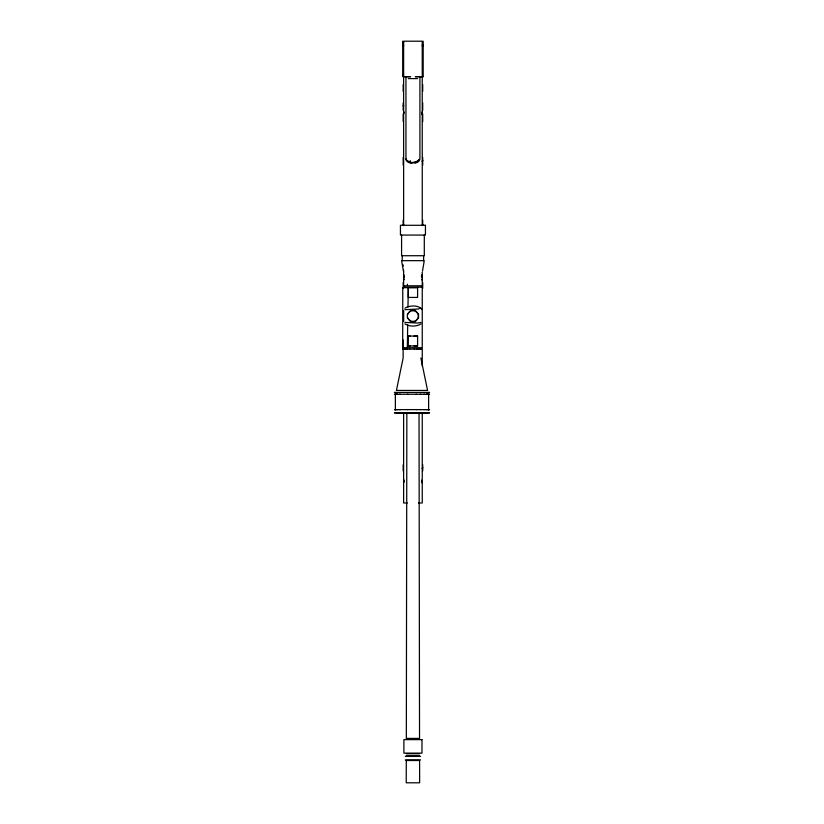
<?xml version="1.0" encoding="UTF-8"?>
<svg xmlns="http://www.w3.org/2000/svg" width="824" height="824" viewBox="0 0 824 824"><rect width="100%" height="100%" fill="white"/><g stroke="black" fill="none" stroke-linecap="round" stroke-linejoin="round"><path stroke-width="1.24" d="M403.338 347.707L403.348 340.044M428.604 409.672L428.037 409.652L428.604 409.672L428.655 394.305L428.089 394.294M403.626 481.432L404.131 480.073M407.344 347.707L407.705 324.707M407.983 306.93L408.282 287.658L402.771 287.658L402.689 347.707L421.322 347.707M404.44 112.177L403.801 112.28L403.781 113.558L403.626 112.177M421.692 112.208L421.631 113.073L422.248 112.28M403.678 310.72L403.678 321.391M403.626 482.04L404.151 481.484M403.698 482.483L403.873 481.906M422.516 271.024L424.113 261.589M396.952 390.463L396.426 390.452L403.142 357.977L403.111 349.129M416.172 161.834L419.571 159.444L417.047 161.504L410.609 162.925A4.656 4.656 0 0 1 405.954 158.239L405.954 76.611L403.626 76.611M407.283 284.826L407.519 284.218M422.248 276.267L421.383 276.473M404.903 308.207C409.085 305.457 418.788 304.612 421.837 309.484M420.982 323.904C416.573 326.788 409.301 326.788 404.903 323.904M420.673 307.908L418.427 309L404.903 309.68M403.626 275.185L404.254 275.113M420.982 322.431L417.593 323.039L404.903 322.431M403.667 278.543L403.626 277.812A1.401 0.515 0 0 1 404.038 277.441M423.176 76.611L415.265 76.684L423.176 76.684L423.176 41.2M417.593 78.599L408.282 78.599M396.426 390.452L427.574 390.452L420.858 357.977M427.048 390.463L427.574 390.452M395.005 392.44L394.408 392.451L429.592 392.451L428.995 392.44M395.396 409.672L395.963 409.652L395.396 409.672L395.345 394.305L395.911 394.294M428.089 394.325L428.655 394.305M395.067 409.662L394.469 409.672L397.621 409.641M428.933 409.693L429.531 409.672L426.379 409.641M395.077 412.917L394.48 412.927L429.52 412.927L428.923 412.917M402.957 349.129L404.296 349.118M397.58 394.284L394.418 394.315L397.58 394.336M426.42 394.336L429.582 394.315L426.42 394.284M403.894 349.118L405.707 349.108M396.777 394.284L400.227 394.274M396.818 409.641L400.258 409.631M417.593 336.068L408.282 336.068L408.282 345.956L417.593 345.956L417.593 336.048L414.05 336.058M417.593 345.936L414.05 345.946M405.387 349.108L407.55 349.108M407.324 349.108L409.703 349.108M399.568 394.274L407.695 394.253M399.599 409.631L407.705 409.61M402.699 45.124L403.626 45.124M422.248 45.124L423.176 45.124M402.699 45.866L403.626 45.866M422.248 45.866L423.176 45.866M403.163 105.781L403.626 105.318L403.626 105.863M410.609 162.925L415.265 162.884A4.656 4.656 0 0 0 419.921 158.239L419.921 76.611M401.772 260.662L424.113 260.662M403.698 285.794L422.176 285.794M403.698 287.174L422.176 287.174M408.282 287.813L417.593 287.813M409.579 349.108L414.421 349.108M407.447 394.253L416.553 394.253M407.458 409.61L416.542 409.61M407.355 502.99L403.626 502.99L403.626 413.009M418.53 502.99L422.248 502.99L422.248 413.009M406.304 753.733L419.581 753.733M406.294 755.886L419.581 755.886M405.295 756.391L420.59 756.391M405.284 759.883L420.601 759.883M408.282 336.058L410.156 336.058M408.282 345.946L410.156 345.946M414.297 349.108L416.676 349.108M416.305 394.253L420.796 394.263M416.295 409.61L420.765 409.621M416.45 349.108L418.613 349.108M420.322 394.263L424.432 394.274M420.302 409.621L424.401 409.631M418.293 349.108L420.106 349.118M423.773 394.274L427.223 394.284M423.742 409.631L427.182 409.641M419.704 349.118L421.043 349.129M395.345 394.305L395.911 394.325M421.383 275.103L422.248 275.185M403.626 42.488L402.72 42.168L403.626 42.271L402.854 42.426L403.297 42.93M405.954 76.632L410.609 76.684L402.699 76.684L402.699 41.2M404.254 276.442L403.626 276.091M402.699 74.531L403.626 75.005M421.445 481.309L422.248 482.977M421.517 480.186L422.248 481.175M421.692 276.689L421.837 275.968L422.032 276.946A1.432 0.968 0 0 1 422.248 277.327M402.905 74.881L403.369 75.396M402.699 42.22L402.812 42.632A2.328 1.339 0 0 0 403.358 43.157M401.772 261.589L403.379 271.024M403.07 264.813L403.266 266.008M422.248 276.833L422.218 276.308L422.238 277.317M424.298 235.067L424.298 255.718L401.587 255.718L401.587 235.067M423.649 255.718L423.649 260.662M422.712 84.615L422.712 91.33M422.712 102.835L422.712 110.344M422.712 113.928L422.712 121.602M422.712 157.446L422.712 165.119M422.712 220.132L422.712 225.539M422.712 282.632L422.712 288.4M422.712 464.674L422.712 470.916M422.248 225.549L422.248 41.2L403.626 41.21L403.626 225.549M422.248 272.188L422.248 365.887M419.035 413.803L419.54 738.407L406.335 738.407L406.85 413.803M417.593 287.195L417.593 297.433L408.282 297.433L408.282 287.658M415.265 162.122L415.265 162.884M403.626 270.282L403.626 287.916M403.163 84.687L403.163 91.268M403.163 102.949L403.163 110.231M403.163 114.031L403.163 121.499M403.163 157.394L403.163 165.119M403.163 220.132L403.163 225.529M403.163 282.601L403.163 288.421M403.163 464.674L403.163 470.916M402.236 255.718L402.236 260.662M418.252 315.407A5.356 5.356 0 0 1 418.18 317.127M417.943 317.951A5.356 5.356 0 0 1 415.801 320.577M415.038 320.979A5.356 5.356 0 0 1 407.932 317.951M407.798 314.562A5.356 5.356 0 0 1 410.455 311.317M411.248 310.978A5.356 5.356 0 0 1 414.637 310.978M415.43 311.317A5.356 5.356 0 0 1 418.077 314.562M421.548 277.358A1.401 0.515 0 0 1 422.248 277.812M404.285 276.648A1.37 0.927 0 0 0 403.801 276.988A1.432 0.968 0 0 0 403.667 277.235M403.667 280.181A1.432 1.318 0 0 1 403.914 279.697A1.37 1.257 0 0 1 404.285 279.377M422.259 280.304A1.432 1.318 0 0 0 422.053 279.799A1.37 1.257 0 0 0 421.692 279.439M406.284 760.5L406.232 782.8L419.643 782.8L419.591 760.5L406.284 760.5M406.108 159.094L406.314 160.052L406.108 159.094M410.609 310.473L407.355 314.191L407.355 317.92L410.609 321.638L415.265 321.638L418.53 317.92L418.53 314.191L415.265 310.473L410.609 310.473M422.712 467.898L422.248 468.403L422.712 467.898M422.712 224.787L422.248 225.292L422.712 224.787M403.626 224.715L403.163 225.189L403.626 224.715M422.712 160.69L422.248 161.164L422.712 160.69M410.609 161.154L409.693 161.998L408.282 161.545A4.666 3.492 0 0 1 406.417 160.041L408.807 161.607L410.609 161.154M421.888 113.764L421.631 114.34L421.888 113.764M403.41 349.129L402.637 349.139L403.41 349.139M421.363 349.139L420.59 349.139L421.363 349.139M396.88 413.38L396.344 413.391L427.656 413.391L396.88 413.38M425.442 225.292L400.443 225.292L400.443 235.067L425.442 235.067L425.442 225.292M421.981 739.633L403.894 739.633L403.894 753.126L421.981 753.126L421.981 739.633"/></g></svg>
